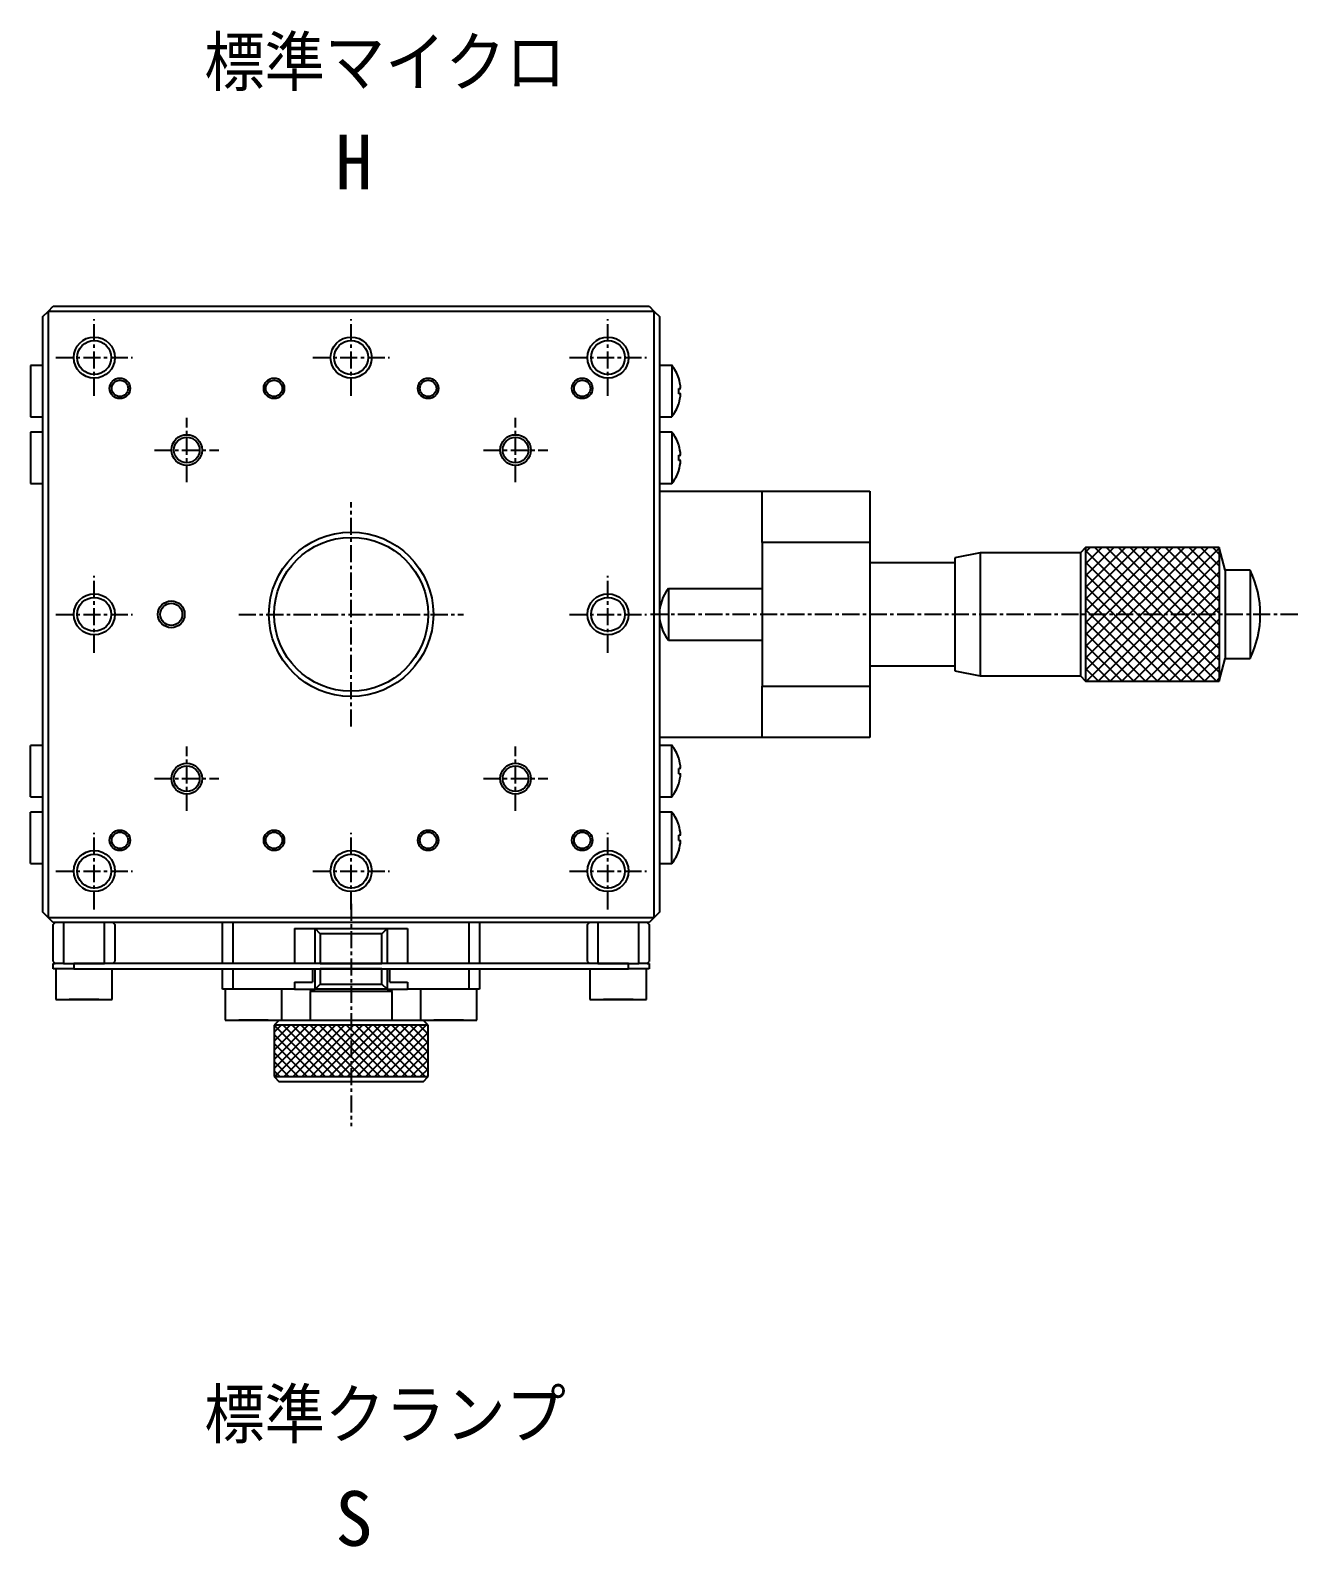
# Model space of a CAD drawing. Extents: x 90 to 467, y 81 to 345.
# Drawn here: x 178.7 to 271.2, y 234.4 to 345.1 of the extents above; entities that cross this region are included whole.
import ezdxf

# ---------------------------------------------------------------- set-up
doc = ezdxf.new("R2010")
doc.units = 0
doc.linetypes.add('CENTER', pattern=[2, 1.25, -0.25, 0.25, -0.25])
doc.layers.get('0').update_dxf_attribs({"linetype": 'CONTINUOUS'})
doc.styles.add('ｽﾀｲﾙ1', font='txt.shx', dxfattribs={"bigfont": 'bigfont.shx'})

msp = doc.modelspace()

# ---------------------------------------------------------------- linework, layer by layer
at = {"color": 7, "linetype": 'CONTINUOUS'}
for p, q in [((179.65, 324.2), (180.02, 324.57)), ((180.02, 324.57), (180.4, 324.95)), ((180.02, 324.57), (180.02, 280.32)), ((224.27, 324.57), (180.02, 324.57)), ((180.4, 324.95), (223.9, 324.95)), ((223.9, 324.95), (224.27, 324.57)), ((224.27, 280.32), (224.27, 324.57)), ((224.27, 324.57), (224.65, 324.2)), ((179.65, 319.53), (179.65, 324.2)), ((224.65, 324.2), (224.65, 319.53)), ((179.65, 320.63), (178.73, 320.63)), ((178.73, 320.63), (178.73, 316.88)), ((225.56, 320.63), (224.65, 320.63)), ((225.56, 320.63), (225.56, 316.88)), ((179.65, 317.99), (179.65, 319.53)), ((224.65, 319.53), (224.65, 317.99)), ((226.07, 319.69), (226.07, 319.7)), ((226.07, 318.95), (226.21, 318.95)), ((179.65, 314.65), (179.65, 317.99)), ((224.65, 317.99), (224.65, 314.65)), ((226.21, 318.56), (226.07, 318.56)), ((226.07, 317.82), (226.07, 317.82)), ((178.73, 316.88), (179.65, 316.88)), ((224.65, 316.88), (225.56, 316.88)), ((179.65, 315.76), (178.73, 315.76)), ((178.73, 315.76), (178.73, 313.88)), ((225.56, 315.76), (224.65, 315.76)), ((225.56, 315.76), (225.56, 313.88)), ((179.65, 313.11), (179.65, 314.65)), ((224.65, 314.65), (224.65, 313.11)), ((226.07, 314.82), (226.07, 314.82)), ((226.07, 314.82), (226.07, 314.82)), ((178.73, 313.88), (178.73, 312.01)), ((225.56, 313.88), (225.56, 312.01)), ((226.07, 314.08), (226.21, 314.08)), ((226.21, 313.69), (226.07, 313.69)), ((179.65, 291.78), (179.65, 313.11)), ((224.65, 313.11), (224.65, 291.78)), ((226.07, 312.94), (226.07, 312.95)), ((226.07, 312.94), (226.07, 312.95)), ((178.73, 312.01), (179.65, 312.01)), ((224.65, 312.01), (225.56, 312.01)), ((224.65, 311.45), (232.15, 311.45)), ((232.15, 311.45), (240.02, 311.45)), ((232.15, 307.7), (232.15, 311.45)), ((240.02, 311.45), (240.02, 307.7)), ((240.02, 307.7), (232.15, 307.7)), ((232.15, 307.7), (232.15, 297.2)), ((240.02, 307.7), (240.02, 297.2)), ((248.08, 306.95), (246.21, 306.57)), ((255.4, 306.95), (248.08, 306.95)), ((248.08, 306.95), (248.08, 298.39)), ((255.77, 307.32), (255.4, 306.95)), ((255.4, 306.95), (255.4, 298.39)), ((265.96, 305.67), (265.52, 307.32)), ((246.21, 306.2), (240.02, 306.2)), ((246.21, 306.57), (246.21, 298.73)), ((265.96, 305.67), (265.96, 299.54)), ((267.77, 305.67), (265.96, 305.67)), ((267.77, 305.67), (267.77, 299.54)), ((232.15, 304.32), (225.31, 304.32)), ((225.31, 304.32), (225.31, 300.76)), ((225.31, 300.76), (225.31, 300.57)), ((225.31, 300.57), (232.15, 300.57)), ((265.52, 297.57), (265.96, 299.22)), ((265.96, 299.54), (265.96, 299.22)), ((265.96, 299.22), (267.77, 299.22)), ((267.77, 299.54), (267.77, 299.22)), ((240.02, 298.7), (246.21, 298.7)), ((246.21, 298.73), (246.21, 298.32)), ((246.21, 298.32), (248.08, 297.95)), ((248.08, 298.39), (248.08, 297.95)), ((248.08, 297.95), (255.4, 297.95)), ((255.4, 298.39), (255.4, 297.95)), ((255.4, 297.95), (255.77, 297.57)), ((255.77, 298.05), (255.77, 297.57)), ((265.52, 298.05), (265.52, 297.57)), ((232.15, 293.45), (232.15, 297.2)), ((232.15, 297.2), (240.02, 297.2)), ((240.02, 297.2), (240.02, 293.45)), ((232.15, 293.45), (224.65, 293.45)), ((240.02, 293.45), (232.15, 293.45)), ((179.65, 292.88), (178.73, 292.88)), ((178.73, 291.01), (178.73, 292.88)), ((225.56, 292.88), (224.65, 292.88)), ((225.56, 291.01), (225.56, 292.88)), ((179.65, 290.24), (179.65, 291.78)), ((224.65, 291.78), (224.65, 290.24)), ((226.07, 291.95), (226.07, 291.94)), ((226.07, 291.95), (226.07, 291.94)), ((178.73, 289.13), (178.73, 291.01)), ((179.65, 286.9), (179.65, 290.24)), ((224.65, 290.24), (224.65, 286.9)), ((225.56, 289.13), (225.56, 291.01)), ((226.21, 291.2), (226.07, 291.2)), ((226.07, 290.81), (226.21, 290.81)), ((178.73, 289.13), (179.65, 289.13)), ((224.65, 289.13), (225.56, 289.13)), ((226.07, 290.07), (226.07, 290.07)), ((226.07, 290.07), (226.07, 290.07)), ((179.65, 288.01), (178.73, 288.01)), ((178.73, 284.26), (178.73, 288.01)), ((225.56, 288.01), (224.65, 288.01)), ((225.56, 284.26), (225.56, 288.01)), ((179.65, 285.36), (179.65, 286.9)), ((224.65, 286.9), (224.65, 285.36)), ((226.07, 287.07), (226.07, 287.07)), ((226.21, 286.33), (226.07, 286.33)), ((226.07, 285.94), (226.21, 285.94)), ((179.65, 280.7), (179.65, 285.36)), ((224.65, 285.36), (224.65, 280.7)), ((226.07, 285.2), (226.07, 285.19)), ((178.73, 284.26), (179.65, 284.26)), ((224.65, 284.26), (225.56, 284.26)), ((180.02, 280.32), (179.65, 280.7)), ((180.02, 280.32), (224.27, 280.32)), ((180.4, 279.95), (180.02, 280.32)), ((224.27, 280.32), (223.9, 279.95)), ((224.65, 280.7), (224.27, 280.32)), ((223.9, 279.95), (180.4, 279.95)), ((180.4, 279.8), (180.55, 279.95)), ((180.55, 279.95), (180.4, 279.8)), ((180.4, 277.1), (180.4, 279.8)), ((181.15, 279.95), (181.15, 276.95)), ((184.15, 276.95), (184.15, 279.95)), ((184.75, 279.95), (184.9, 279.8)), ((184.9, 279.8), (184.75, 279.95)), ((184.9, 279.8), (184.9, 277.1)), ((192.77, 276.95), (192.77, 279.95)), ((193.52, 279.95), (193.52, 276.95)), ((198.02, 279.5), (199.52, 279.5)), ((199.52, 279.5), (201.02, 279.5)), ((199.52, 276.95), (199.52, 279.5)), ((199.9, 279.12), (199.52, 279.5)), ((204.4, 279.12), (199.9, 279.12)), ((199.9, 279.12), (199.9, 276.95)), ((201.02, 279.5), (203.27, 279.5)), ((203.27, 279.5), (204.77, 279.5)), ((204.4, 279.12), (204.77, 279.5)), ((204.4, 276.95), (204.4, 279.12)), ((204.77, 279.5), (204.77, 276.95)), ((204.77, 279.5), (206.27, 279.5)), ((210.77, 276.95), (210.77, 279.95)), ((211.52, 279.95), (211.52, 276.95)), ((219.4, 279.8), (219.55, 279.95)), ((219.55, 279.95), (219.4, 279.8)), ((219.4, 277.1), (219.4, 279.8)), ((220.15, 279.95), (220.15, 276.95)), ((223.15, 276.95), (223.15, 279.95)), ((223.75, 279.95), (223.9, 279.8)), ((223.9, 279.8), (223.75, 279.95)), ((223.9, 279.8), (223.9, 277.1)), ((180.4, 277.1), (180.55, 276.95)), ((180.4, 276.95), (180.55, 276.95)), ((180.4, 276.57), (180.4, 276.95)), ((181.15, 276.95), (180.55, 276.95)), ((181.15, 276.95), (181.9, 276.95)), ((181.15, 276.95), (181.9, 276.95)), ((184.15, 276.95), (181.9, 276.95)), ((181.9, 276.95), (184.15, 276.95)), ((199.9, 276.95), (184.15, 276.95)), ((184.75, 276.95), (184.9, 277.1)), ((199.9, 276.95), (204.4, 276.95)), ((204.4, 276.95), (199.9, 276.95)), ((220.15, 276.95), (204.4, 276.95)), ((219.4, 277.1), (219.55, 276.95)), ((222.4, 276.95), (220.15, 276.95)), ((220.15, 276.95), (222.4, 276.95)), ((222.4, 276.95), (223.15, 276.95)), ((222.4, 276.95), (223.15, 276.95)), ((223.75, 276.95), (223.15, 276.95)), ((223.75, 276.95), (223.9, 277.1)), ((223.75, 276.95), (223.9, 276.95)), ((223.9, 276.95), (223.9, 276.57)), ((181.9, 276.57), (180.4, 276.57)), ((180.58, 276.57), (180.58, 274.32)), ((181.9, 276.57), (199.9, 276.57)), ((184.71, 274.32), (184.71, 276.57)), ((192.77, 275.07), (192.77, 276.57)), ((193.52, 276.57), (193.52, 275.07)), ((199.32, 276.57), (199.32, 275.6)), ((199.52, 275.07), (199.52, 276.57)), ((199.9, 276.57), (204.4, 276.57)), ((204.4, 276.57), (199.9, 276.57)), ((199.9, 276.57), (199.9, 275.45)), ((204.4, 276.57), (222.4, 276.57)), ((204.4, 275.45), (204.4, 276.57)), ((204.77, 276.57), (204.77, 275.07)), ((204.97, 275.6), (204.97, 276.57)), ((210.77, 275.07), (210.77, 276.57)), ((211.52, 276.57), (211.52, 275.07)), ((219.58, 276.57), (219.58, 274.32)), ((223.9, 276.57), (222.4, 276.57)), ((223.71, 274.32), (223.71, 276.57)), ((193.52, 275.07), (192.77, 275.07)), ((192.96, 275.07), (192.96, 272.82)), ((198.02, 275.07), (193.52, 275.07)), ((197.08, 272.82), (197.08, 275.07)), ((198.02, 275.6), (199.32, 275.6)), ((198.02, 275.07), (199.3, 275.07)), ((199.3, 275.07), (199.15, 274.92)), ((199.15, 274.92), (199.15, 272.82)), ((205.15, 274.92), (199.15, 274.92)), ((199.3, 275.07), (199.52, 275.07)), ((199.52, 275.07), (199.9, 275.45)), ((204.77, 275.07), (199.52, 275.07)), ((199.9, 275.45), (204.4, 275.45)), ((204.77, 275.07), (204.4, 275.45)), ((204.77, 275.07), (205, 275.07)), ((204.97, 275.6), (206.27, 275.6)), ((205.15, 274.92), (205, 275.07)), ((205, 275.07), (206.27, 275.07)), ((205.15, 272.82), (205.15, 274.92)), ((210.77, 275.07), (206.27, 275.07)), ((207.21, 275.07), (207.21, 272.82)), ((211.52, 275.07), (210.77, 275.07)), ((211.33, 272.82), (211.33, 275.07)), ((180.58, 274.32), (184.71, 274.32)), ((180.58, 274.32), (182.65, 274.32)), ((181.56, 274.32), (182.11, 274.32)), ((182.11, 274.32), (181.56, 274.32)), ((182.11, 274.32), (183.19, 274.32)), ((183.19, 274.32), (182.11, 274.32)), ((182.65, 274.32), (184.71, 274.32)), ((183.19, 274.32), (183.73, 274.32)), ((183.73, 274.32), (183.19, 274.32)), ((219.58, 274.32), (223.71, 274.32)), ((219.58, 274.32), (221.65, 274.32)), ((220.56, 274.32), (221.11, 274.32)), ((221.11, 274.32), (220.56, 274.32)), ((221.11, 274.32), (222.19, 274.32)), ((222.19, 274.32), (221.11, 274.32)), ((221.65, 274.32), (223.71, 274.32)), ((222.19, 274.32), (222.73, 274.32)), ((222.73, 274.32), (222.19, 274.32)), ((192.96, 272.82), (196.9, 272.82)), ((192.96, 272.82), (195.02, 272.82)), ((193.94, 272.82), (194.48, 272.82)), ((194.48, 272.82), (193.94, 272.82)), ((194.48, 272.82), (195.56, 272.82)), ((195.56, 272.82), (194.48, 272.82)), ((195.02, 272.82), (196.9, 272.82)), ((195.56, 272.82), (196.1, 272.82)), ((196.1, 272.82), (195.56, 272.82)), ((196.9, 272.82), (196.52, 272.45)), ((196.9, 272.82), (207.4, 272.82)), ((207.4, 272.82), (211.33, 272.82)), ((207.4, 272.82), (209.27, 272.82)), ((207.77, 272.45), (207.4, 272.82)), ((208.19, 272.82), (208.73, 272.82)), ((208.73, 272.82), (208.19, 272.82)), ((208.73, 272.82), (209.81, 272.82)), ((209.81, 272.82), (208.73, 272.82)), ((209.27, 272.82), (211.33, 272.82)), ((209.81, 272.82), (210.35, 272.82)), ((210.35, 272.82), (209.81, 272.82)), ((196.52, 268.7), (196.9, 268.32)), ((202.15, 268.32), (196.9, 268.32)), ((202.15, 268.7), (207.77, 268.7)), ((207.4, 268.32), (202.15, 268.32)), ((207.4, 268.32), (207.77, 268.7))]:
    msp.add_line(p, q, dxfattribs=at)
at = {"color": 1, "linetype": 'CENTER'}
for p, q in [((183.4, 318.4), (183.4, 324)), ((202.15, 318.4), (202.15, 324)), ((220.9, 318.4), (220.9, 324)), ((180.6, 321.2), (186.2, 321.2)), ((199.35, 321.2), (204.95, 321.2)), ((218.1, 321.2), (223.7, 321.2)), ((190.15, 312.1), (190.15, 316.8)), ((214.15, 312.1), (214.15, 316.8)), ((187.8, 314.45), (192.5, 314.45)), ((211.8, 314.45), (216.5, 314.45)), ((202.15, 294.25), (202.15, 310.65)), ((183.4, 299.65), (183.4, 305.25)), ((220.9, 299.65), (220.9, 305.25)), ((180.6, 302.45), (186.2, 302.45)), ((193.95, 302.45), (210.35, 302.45)), ((218.1, 302.45), (223.7, 302.45)), ((271.25, 302.45), (223.8, 302.45)), ((190.15, 288.1), (190.15, 292.8)), ((214.15, 288.1), (214.15, 292.8)), ((187.8, 290.45), (192.5, 290.45)), ((211.8, 290.45), (216.5, 290.45)), ((183.4, 280.9), (183.4, 286.5)), ((202.15, 280.9), (202.15, 286.5)), ((220.9, 280.9), (220.9, 286.5)), ((180.6, 283.7), (186.2, 283.7)), ((199.35, 283.7), (204.95, 283.7)), ((218.1, 283.7), (223.7, 283.7)), ((202.15, 281.32), (202.15, 265.07))]:
    msp.add_line(p, q, dxfattribs=at)
at = {"color": 3, "linetype": 'CONTINUOUS'}
for p, q in [((265.52, 307.32), (255.77, 307.32)), ((255.77, 307.32), (255.77, 298.05)), ((255.77, 307), (256.1, 307.32)), ((255.77, 306.13), (256.96, 307.32)), ((255.77, 305.27), (257.82, 307.32)), ((255.77, 304.41), (258.68, 307.32)), ((255.77, 303.55), (259.54, 307.32)), ((255.77, 302.69), (260.41, 307.32)), ((255.77, 301.83), (261.27, 307.32)), ((255.77, 300.96), (262.13, 307.32)), ((255.77, 300.1), (262.99, 307.32)), ((255.77, 299.24), (263.85, 307.32)), ((255.77, 298.38), (264.71, 307.32)), ((265.32, 297.57), (255.77, 307.12)), ((255.83, 297.57), (265.52, 307.27)), ((265.52, 298.23), (256.43, 307.32)), ((265.52, 299.1), (257.3, 307.32)), ((265.52, 299.96), (258.16, 307.32)), ((265.52, 300.82), (259.02, 307.32)), ((265.52, 301.68), (259.88, 307.32)), ((265.52, 302.54), (260.74, 307.32)), ((265.52, 303.4), (261.61, 307.32)), ((265.52, 304.27), (262.47, 307.32)), ((265.52, 305.13), (263.33, 307.32)), ((265.52, 305.99), (264.19, 307.32)), ((265.52, 306.85), (265.05, 307.32)), ((265.52, 307.32), (265.52, 298.05)), ((264.46, 297.57), (255.77, 306.26)), ((256.69, 297.57), (265.52, 306.41)), ((263.6, 297.57), (255.77, 305.4)), ((262.74, 297.57), (255.77, 304.54)), ((257.55, 297.57), (265.52, 305.54)), ((258.41, 297.57), (265.52, 304.68)), ((261.88, 297.57), (255.77, 303.67)), ((259.27, 297.57), (265.52, 303.82)), ((261.01, 297.57), (255.77, 302.81)), ((260.14, 297.57), (265.52, 302.96)), ((260.15, 297.57), (255.77, 301.95)), ((261, 297.57), (265.52, 302.1)), ((261.86, 297.57), (265.52, 301.23)), ((259.29, 297.57), (255.77, 301.09)), ((258.43, 297.57), (255.77, 300.23)), ((262.72, 297.57), (265.52, 300.37)), ((257.57, 297.57), (255.77, 299.37)), ((263.58, 297.57), (265.52, 299.51)), ((256.7, 297.57), (255.77, 298.5)), ((264.44, 297.57), (265.52, 298.65)), ((255.84, 297.57), (255.77, 297.64)), ((255.77, 297.57), (265.52, 297.57)), ((265.31, 297.57), (265.52, 297.79)), ((198.02, 279.5), (198.02, 276.95)), ((206.27, 279.5), (206.27, 276.95)), ((181.9, 276.95), (181.9, 276.57)), ((222.4, 276.57), (222.4, 276.95)), ((198.02, 275.6), (198.02, 275.07)), ((206.27, 275.6), (206.27, 275.07)), ((207.77, 272.45), (196.52, 272.45)), ((196.52, 272.45), (196.52, 268.7)), ((196.52, 271.94), (197.03, 272.45)), ((196.52, 271.28), (197.69, 272.45)), ((196.52, 270.62), (198.35, 272.45)), ((196.52, 269.95), (199.01, 272.45)), ((196.52, 269.29), (199.68, 272.45)), ((200.26, 268.7), (196.52, 272.44)), ((196.59, 268.7), (200.34, 272.45)), ((200.93, 268.7), (197.18, 272.45)), ((197.25, 268.7), (201, 272.45)), ((201.59, 268.7), (197.84, 272.45)), ((197.92, 268.7), (201.67, 272.45)), ((202.25, 268.7), (198.5, 272.45)), ((198.58, 268.7), (202.33, 272.45)), ((202.91, 268.7), (199.16, 272.45)), ((199.24, 268.7), (202.99, 272.45)), ((203.58, 268.7), (199.83, 272.45)), ((199.9, 268.7), (203.65, 272.45)), ((204.24, 268.7), (200.49, 272.45)), ((200.57, 268.7), (204.32, 272.45)), ((204.9, 268.7), (201.15, 272.45)), ((201.23, 268.7), (204.98, 272.45)), ((205.57, 268.7), (201.82, 272.45)), ((201.89, 268.7), (205.64, 272.45)), ((206.23, 268.7), (202.48, 272.45)), ((202.56, 268.7), (206.31, 272.45)), ((206.89, 268.7), (203.14, 272.45)), ((203.22, 268.7), (206.97, 272.45)), ((207.55, 268.7), (203.8, 272.45)), ((203.88, 268.7), (207.63, 272.45)), ((207.77, 269.14), (204.47, 272.45)), ((207.77, 269.8), (205.13, 272.45)), ((207.77, 270.47), (205.79, 272.45)), ((207.77, 271.13), (206.46, 272.45)), ((207.77, 271.79), (207.12, 272.45)), ((207.77, 268.7), (207.77, 272.45)), ((199.6, 268.7), (196.52, 271.77)), ((204.54, 268.7), (207.77, 271.92)), ((198.94, 268.7), (196.52, 271.11)), ((198.27, 268.7), (196.52, 270.45)), ((205.21, 268.7), (207.77, 271.26)), ((205.87, 268.7), (207.77, 270.6)), ((197.61, 268.7), (196.52, 269.79)), ((196.95, 268.7), (196.52, 269.12)), ((206.53, 268.7), (207.77, 269.93)), ((207.2, 268.7), (207.77, 269.27)), ((196.52, 268.7), (202.15, 268.7))]:
    msp.add_line(p, q, dxfattribs=at)
at = {"color": 7, "linetype": 'CONTINUOUS'}
for points in [[(226.06, 318.56, 0), (226.07, 318.57, 0), (226.07, 318.57, 0), (226.07, 318.57, 0), (226.07, 318.58, 0), (226.07, 318.58, 0), (226.07, 318.58, 0), (226.07, 318.58, 0), (226.07, 318.59, 0), (226.07, 318.59, 0), (226.07, 318.59, 0), (226.07, 318.6, 0), (226.07, 318.6, 0), (226.07, 318.6, 0), (226.07, 318.61, 0), (226.07, 318.61, 0), (226.07, 318.61, 0), (226.07, 318.62, 0), (226.07, 318.62, 0), (226.07, 318.62, 0), (226.07, 318.62, 0), (226.07, 318.63, 0), (226.07, 318.63, 0), (226.07, 318.63, 0), (226.07, 318.64, 0), (226.07, 318.64, 0), (226.07, 318.64, 0), (226.07, 318.65, 0), (226.07, 318.65, 0), (226.07, 318.65, 0), (226.07, 318.65, 0), (226.07, 318.66, 0), (226.07, 318.66, 0), (226.07, 318.66, 0), (226.07, 318.67, 0), (226.07, 318.67, 0), (226.07, 318.67, 0), (226.07, 318.68, 0), (226.07, 318.68, 0), (226.07, 318.68, 0), (226.07, 318.69, 0), (226.07, 318.69, 0), (226.07, 318.69, 0), (226.07, 318.69, 0), (226.07, 318.7, 0), (226.07, 318.7, 0), (226.07, 318.7, 0), (226.07, 318.71, 0), (226.07, 318.71, 0), (226.07, 318.71, 0), (226.07, 318.72, 0), (226.07, 318.72, 0), (226.07, 318.72, 0), (226.07, 318.73, 0), (226.07, 318.73, 0), (226.07, 318.73, 0), (226.07, 318.73, 0), (226.07, 318.74, 0), (226.07, 318.74, 0), (226.07, 318.74, 0), (226.07, 318.75, 0), (226.07, 318.75, 0), (226.07, 318.75, 0), (226.07, 318.76, 0), (226.07, 318.76, 0), (226.07, 318.76, 0), (226.07, 318.76, 0), (226.07, 318.77, 0), (226.07, 318.77, 0), (226.07, 318.77, 0), (226.07, 318.78, 0), (226.07, 318.78, 0), (226.07, 318.78, 0), (226.07, 318.79, 0), (226.07, 318.79, 0), (226.07, 318.79, 0), (226.07, 318.8, 0), (226.07, 318.8, 0), (226.07, 318.8, 0), (226.07, 318.8, 0), (226.07, 318.81, 0), (226.07, 318.81, 0), (226.07, 318.81, 0), (226.07, 318.82, 0), (226.07, 318.82, 0), (226.07, 318.82, 0), (226.07, 318.83, 0), (226.07, 318.83, 0), (226.07, 318.83, 0), (226.07, 318.83, 0), (226.07, 318.84, 0), (226.07, 318.84, 0), (226.07, 318.84, 0), (226.07, 318.85, 0), (226.07, 318.85, 0), (226.07, 318.85, 0), (226.07, 318.86, 0), (226.07, 318.86, 0), (226.07, 318.86, 0), (226.07, 318.86, 0), (226.07, 318.87, 0), (226.07, 318.87, 0), (226.07, 318.87, 0), (226.07, 318.88, 0), (226.07, 318.88, 0), (226.07, 318.88, 0), (226.07, 318.89, 0), (226.07, 318.89, 0), (226.07, 318.89, 0), (226.07, 318.9, 0), (226.07, 318.9, 0), (226.07, 318.9, 0), (226.07, 318.9, 0), (226.07, 318.91, 0), (226.07, 318.91, 0), (226.07, 318.91, 0), (226.07, 318.92, 0), (226.07, 318.92, 0), (226.07, 318.92, 0), (226.07, 318.93, 0), (226.07, 318.93, 0), (226.07, 318.93, 0), (226.07, 318.94, 0), (226.07, 318.94, 0), (226.07, 318.94, 0), (226.07, 318.94, 0), (226.07, 318.95, 0), (226.07, 318.95, 0), (226.06, 318.95, 0)], [(226.06, 313.69, 0), (226.07, 313.69, 0), (226.07, 313.69, 0), (226.07, 313.7, 0), (226.07, 313.7, 0), (226.07, 313.7, 0), (226.07, 313.71, 0), (226.07, 313.71, 0), (226.07, 313.71, 0), (226.07, 313.72, 0), (226.07, 313.72, 0), (226.07, 313.72, 0), (226.07, 313.73, 0), (226.07, 313.73, 0), (226.07, 313.73, 0), (226.07, 313.73, 0), (226.07, 313.74, 0), (226.07, 313.74, 0), (226.07, 313.74, 0), (226.07, 313.75, 0), (226.07, 313.75, 0), (226.07, 313.75, 0), (226.07, 313.76, 0), (226.07, 313.76, 0), (226.07, 313.76, 0), (226.07, 313.76, 0), (226.07, 313.77, 0), (226.07, 313.77, 0), (226.07, 313.77, 0), (226.07, 313.78, 0), (226.07, 313.78, 0), (226.07, 313.78, 0), (226.07, 313.79, 0), (226.07, 313.79, 0), (226.07, 313.79, 0), (226.07, 313.8, 0), (226.07, 313.8, 0), (226.07, 313.8, 0), (226.07, 313.8, 0), (226.07, 313.81, 0), (226.07, 313.81, 0), (226.07, 313.81, 0), (226.07, 313.82, 0), (226.07, 313.82, 0), (226.07, 313.82, 0), (226.07, 313.83, 0), (226.07, 313.83, 0), (226.07, 313.83, 0), (226.07, 313.83, 0), (226.07, 313.84, 0), (226.07, 313.84, 0), (226.07, 313.84, 0), (226.07, 313.85, 0), (226.07, 313.85, 0), (226.07, 313.85, 0), (226.07, 313.86, 0), (226.07, 313.86, 0), (226.07, 313.86, 0), (226.07, 313.87, 0), (226.07, 313.87, 0), (226.07, 313.87, 0), (226.07, 313.87, 0), (226.07, 313.88, 0), (226.07, 313.88, 0), (226.07, 313.88, 0), (226.07, 313.89, 0), (226.07, 313.89, 0), (226.07, 313.89, 0), (226.07, 313.9, 0), (226.07, 313.9, 0), (226.07, 313.9, 0), (226.07, 313.9, 0), (226.07, 313.91, 0), (226.07, 313.91, 0), (226.07, 313.91, 0), (226.07, 313.92, 0), (226.07, 313.92, 0), (226.07, 313.92, 0), (226.07, 313.93, 0), (226.07, 313.93, 0), (226.07, 313.93, 0), (226.07, 313.94, 0), (226.07, 313.94, 0), (226.07, 313.94, 0), (226.07, 313.94, 0), (226.07, 313.95, 0), (226.07, 313.95, 0), (226.07, 313.95, 0), (226.07, 313.96, 0), (226.07, 313.96, 0), (226.07, 313.96, 0), (226.07, 313.97, 0), (226.07, 313.97, 0), (226.07, 313.97, 0), (226.07, 313.98, 0), (226.07, 313.98, 0), (226.07, 313.98, 0), (226.07, 313.98, 0), (226.07, 313.99, 0), (226.07, 313.99, 0), (226.07, 313.99, 0), (226.07, 314, 0), (226.07, 314, 0), (226.07, 314, 0), (226.07, 314, 0), (226.07, 314.01, 0), (226.07, 314.01, 0), (226.07, 314.01, 0), (226.07, 314.02, 0), (226.07, 314.02, 0), (226.07, 314.02, 0), (226.07, 314.03, 0), (226.07, 314.03, 0), (226.07, 314.03, 0), (226.07, 314.04, 0), (226.07, 314.04, 0), (226.07, 314.04, 0), (226.07, 314.05, 0), (226.07, 314.05, 0), (226.07, 314.05, 0), (226.07, 314.05, 0), (226.07, 314.06, 0), (226.07, 314.06, 0), (226.07, 314.06, 0), (226.07, 314.07, 0), (226.07, 314.07, 0), (226.07, 314.07, 0), (226.07, 314.08, 0), (226.06, 314.08, 0)], [(226.06, 290.81, 0), (226.07, 290.82, 0), (226.07, 290.82, 0), (226.07, 290.82, 0), (226.07, 290.83, 0), (226.07, 290.83, 0), (226.07, 290.83, 0), (226.07, 290.83, 0), (226.07, 290.84, 0), (226.07, 290.84, 0), (226.07, 290.84, 0), (226.07, 290.85, 0), (226.07, 290.85, 0), (226.07, 290.85, 0), (226.07, 290.86, 0), (226.07, 290.86, 0), (226.07, 290.86, 0), (226.07, 290.87, 0), (226.07, 290.87, 0), (226.07, 290.87, 0), (226.07, 290.87, 0), (226.07, 290.88, 0), (226.07, 290.88, 0), (226.07, 290.88, 0), (226.07, 290.89, 0), (226.07, 290.89, 0), (226.07, 290.89, 0), (226.07, 290.9, 0), (226.07, 290.9, 0), (226.07, 290.9, 0), (226.07, 290.9, 0), (226.07, 290.91, 0), (226.07, 290.91, 0), (226.07, 290.91, 0), (226.07, 290.92, 0), (226.07, 290.92, 0), (226.07, 290.92, 0), (226.07, 290.93, 0), (226.07, 290.93, 0), (226.07, 290.93, 0), (226.07, 290.93, 0), (226.07, 290.94, 0), (226.07, 290.94, 0), (226.07, 290.94, 0), (226.07, 290.95, 0), (226.07, 290.95, 0), (226.07, 290.95, 0), (226.07, 290.96, 0), (226.07, 290.96, 0), (226.07, 290.96, 0), (226.07, 290.97, 0), (226.07, 290.97, 0), (226.07, 290.97, 0), (226.07, 290.98, 0), (226.07, 290.98, 0), (226.07, 290.98, 0), (226.07, 290.98, 0), (226.07, 290.99, 0), (226.07, 290.99, 0), (226.07, 290.99, 0), (226.07, 291, 0), (226.07, 291, 0), (226.07, 291, 0), (226.07, 291.01, 0), (226.07, 291.01, 0), (226.07, 291.01, 0), (226.07, 291.01, 0), (226.07, 291.02, 0), (226.07, 291.02, 0), (226.07, 291.02, 0), (226.07, 291.03, 0), (226.07, 291.03, 0), (226.07, 291.03, 0), (226.07, 291.04, 0), (226.07, 291.04, 0), (226.07, 291.04, 0), (226.07, 291.05, 0), (226.07, 291.05, 0), (226.07, 291.05, 0), (226.07, 291.05, 0), (226.07, 291.06, 0), (226.07, 291.06, 0), (226.07, 291.06, 0), (226.07, 291.07, 0), (226.07, 291.07, 0), (226.07, 291.07, 0), (226.07, 291.08, 0), (226.07, 291.08, 0), (226.07, 291.08, 0), (226.07, 291.08, 0), (226.07, 291.09, 0), (226.07, 291.09, 0), (226.07, 291.09, 0), (226.07, 291.1, 0), (226.07, 291.1, 0), (226.07, 291.1, 0), (226.07, 291.11, 0), (226.07, 291.11, 0), (226.07, 291.11, 0), (226.07, 291.12, 0), (226.07, 291.12, 0), (226.07, 291.12, 0), (226.07, 291.12, 0), (226.07, 291.13, 0), (226.07, 291.13, 0), (226.07, 291.13, 0), (226.07, 291.14, 0), (226.07, 291.14, 0), (226.07, 291.14, 0), (226.07, 291.15, 0), (226.07, 291.15, 0), (226.07, 291.15, 0), (226.07, 291.15, 0), (226.07, 291.16, 0), (226.07, 291.16, 0), (226.07, 291.16, 0), (226.07, 291.17, 0), (226.07, 291.17, 0), (226.07, 291.17, 0), (226.07, 291.18, 0), (226.07, 291.18, 0), (226.07, 291.18, 0), (226.07, 291.19, 0), (226.07, 291.19, 0), (226.07, 291.19, 0), (226.07, 291.19, 0), (226.07, 291.2, 0), (226.07, 291.2, 0), (226.06, 291.2, 0)], [(226.06, 285.94, 0), (226.07, 285.94, 0), (226.07, 285.94, 0), (226.07, 285.95, 0), (226.07, 285.95, 0), (226.07, 285.95, 0), (226.07, 285.96, 0), (226.07, 285.96, 0), (226.07, 285.96, 0), (226.07, 285.97, 0), (226.07, 285.97, 0), (226.07, 285.97, 0), (226.07, 285.98, 0), (226.07, 285.98, 0), (226.07, 285.98, 0), (226.07, 285.98, 0), (226.07, 285.99, 0), (226.07, 285.99, 0), (226.07, 285.99, 0), (226.07, 286, 0), (226.07, 286, 0), (226.07, 286, 0), (226.07, 286.01, 0), (226.07, 286.01, 0), (226.07, 286.01, 0), (226.07, 286.01, 0), (226.07, 286.02, 0), (226.07, 286.02, 0), (226.07, 286.02, 0), (226.07, 286.03, 0), (226.07, 286.03, 0), (226.07, 286.03, 0), (226.07, 286.04, 0), (226.07, 286.04, 0), (226.07, 286.04, 0), (226.07, 286.05, 0), (226.07, 286.05, 0), (226.07, 286.05, 0), (226.07, 286.05, 0), (226.07, 286.06, 0), (226.07, 286.06, 0), (226.07, 286.06, 0), (226.07, 286.07, 0), (226.07, 286.07, 0), (226.07, 286.07, 0), (226.07, 286.08, 0), (226.07, 286.08, 0), (226.07, 286.08, 0), (226.07, 286.08, 0), (226.07, 286.09, 0), (226.07, 286.09, 0), (226.07, 286.09, 0), (226.07, 286.1, 0), (226.07, 286.1, 0), (226.07, 286.1, 0), (226.07, 286.11, 0), (226.07, 286.11, 0), (226.07, 286.11, 0), (226.07, 286.12, 0), (226.07, 286.12, 0), (226.07, 286.12, 0), (226.07, 286.12, 0), (226.07, 286.13, 0), (226.07, 286.13, 0), (226.07, 286.13, 0), (226.07, 286.14, 0), (226.07, 286.14, 0), (226.07, 286.14, 0), (226.07, 286.15, 0), (226.07, 286.15, 0), (226.07, 286.15, 0), (226.07, 286.15, 0), (226.07, 286.16, 0), (226.07, 286.16, 0), (226.07, 286.16, 0), (226.07, 286.17, 0), (226.07, 286.17, 0), (226.07, 286.17, 0), (226.07, 286.18, 0), (226.07, 286.18, 0), (226.07, 286.18, 0), (226.07, 286.19, 0), (226.07, 286.19, 0), (226.07, 286.19, 0), (226.07, 286.19, 0), (226.07, 286.2, 0), (226.07, 286.2, 0), (226.07, 286.2, 0), (226.07, 286.21, 0), (226.07, 286.21, 0), (226.07, 286.21, 0), (226.07, 286.22, 0), (226.07, 286.22, 0), (226.07, 286.22, 0), (226.07, 286.23, 0), (226.07, 286.23, 0), (226.07, 286.23, 0), (226.07, 286.23, 0), (226.07, 286.24, 0), (226.07, 286.24, 0), (226.07, 286.24, 0), (226.07, 286.25, 0), (226.07, 286.25, 0), (226.07, 286.25, 0), (226.07, 286.25, 0), (226.07, 286.26, 0), (226.07, 286.26, 0), (226.07, 286.26, 0), (226.07, 286.27, 0), (226.07, 286.27, 0), (226.07, 286.27, 0), (226.07, 286.28, 0), (226.07, 286.28, 0), (226.07, 286.28, 0), (226.07, 286.29, 0), (226.07, 286.29, 0), (226.07, 286.29, 0), (226.07, 286.3, 0), (226.07, 286.3, 0), (226.07, 286.3, 0), (226.07, 286.3, 0), (226.07, 286.31, 0), (226.07, 286.31, 0), (226.07, 286.31, 0), (226.07, 286.32, 0), (226.07, 286.32, 0), (226.07, 286.32, 0), (226.07, 286.33, 0), (226.06, 286.33, 0)]]:
    msp.add_polyline3d(points, dxfattribs=at)
at = {"color": 3, "linetype": 'CONTINUOUS'}
for centre, radius in [((183.4, 321.2), 1.5), ((202.15, 321.2), 1.5), ((220.9, 321.2), 1.5), ((185.27, 318.95), 0.75), ((196.52, 318.95), 0.75), ((207.77, 318.95), 0.75), ((219.02, 318.95), 0.75), ((190.15, 314.45), 1.12), ((214.15, 314.45), 1.12), ((202.15, 302.45), 6), ((183.4, 302.45), 1.5), ((189.02, 302.45), 0.975), ((220.9, 302.45), 1.5), ((190.15, 290.45), 1.12), ((214.15, 290.45), 1.12), ((185.27, 285.95), 0.75), ((196.52, 285.95), 0.75), ((207.77, 285.95), 0.75), ((219.02, 285.95), 0.75), ((183.4, 283.7), 1.5), ((202.15, 283.7), 1.5), ((220.9, 283.7), 1.5)]:
    msp.add_circle(centre, radius, dxfattribs=at)
at = {"color": 7, "linetype": 'CONTINUOUS'}
for centre, radius in [((183.4, 321.2), 1.24), ((202.15, 321.2), 1.24), ((220.9, 321.2), 1.24), ((185.27, 318.95), 0.6), ((196.52, 318.95), 0.6), ((207.77, 318.95), 0.6), ((219.02, 318.95), 0.6), ((190.15, 314.45), 0.938), ((214.15, 314.45), 0.938), ((202.15, 302.45), 5.62), ((183.4, 302.45), 1.24), ((220.9, 302.45), 1.24), ((189.02, 302.45), 0.806), ((190.15, 290.45), 0.938), ((214.15, 290.45), 0.938), ((185.27, 285.95), 0.6), ((196.52, 285.95), 0.6), ((207.77, 285.95), 0.6), ((219.02, 285.95), 0.6), ((183.4, 283.7), 1.24), ((202.15, 283.7), 1.24), ((220.9, 283.7), 1.24)]:
    msp.add_circle(centre, radius, dxfattribs=at)
for centre, radius, start, end in [((223.22, 318.76), 3, 18.2398, 38.6822), ((223.22, 318.76), 2.99, 3.7348, 18.2232), ((223.22, 318.76), 3, 321.3178, 341.7602), ((223.22, 318.76), 2.99, 341.7768, 356.2652), ((223.22, 313.88), 3, 18.2398, 38.6822), ((223.22, 313.88), 2.99, 3.7348, 18.2232), ((223.22, 313.88), 2.99, 341.7768, 356.2652), ((223.22, 313.88), 3, 321.3178, 341.7602), ((261.21, 302.45), 7.31, 333.8162, 26.1838), ((227.65, 302.45), 3, 141.3178, 180), ((227.65, 302.45), 3, 180, 218.6822), ((223.22, 291.01), 3, 18.2398, 38.6822), ((223.22, 291.01), 2.99, 3.7348, 18.2232), ((223.22, 291.01), 2.99, 341.7768, 356.2652), ((223.22, 291.01), 3, 321.3178, 341.7602), ((223.22, 286.13), 3, 18.2398, 38.6822), ((223.22, 286.13), 2.99, 3.7348, 18.2232), ((223.22, 286.13), 2.99, 341.7768, 356.2652), ((223.22, 286.13), 3, 321.3178, 341.7602)]:
    msp.add_arc(centre, radius, start, end, dxfattribs=at)

# ---------------------------------------------------------------- texts
at = {"style": 'ｽﾀｲﾙ1'}
for s, p in [('標準マイクロ', (191.43, 340.66)), ('標準クランプ', (191.43, 241.91))]:
    msp.add_text(s, height=4, dxfattribs=at).set_placement(p)
for s, p in [('H', (200.99, 333.48)), ('S', (200.99, 234.43))]:
    msp.add_text(s, height=4).set_placement(p)

doc.saveas('drawing.dxf')
